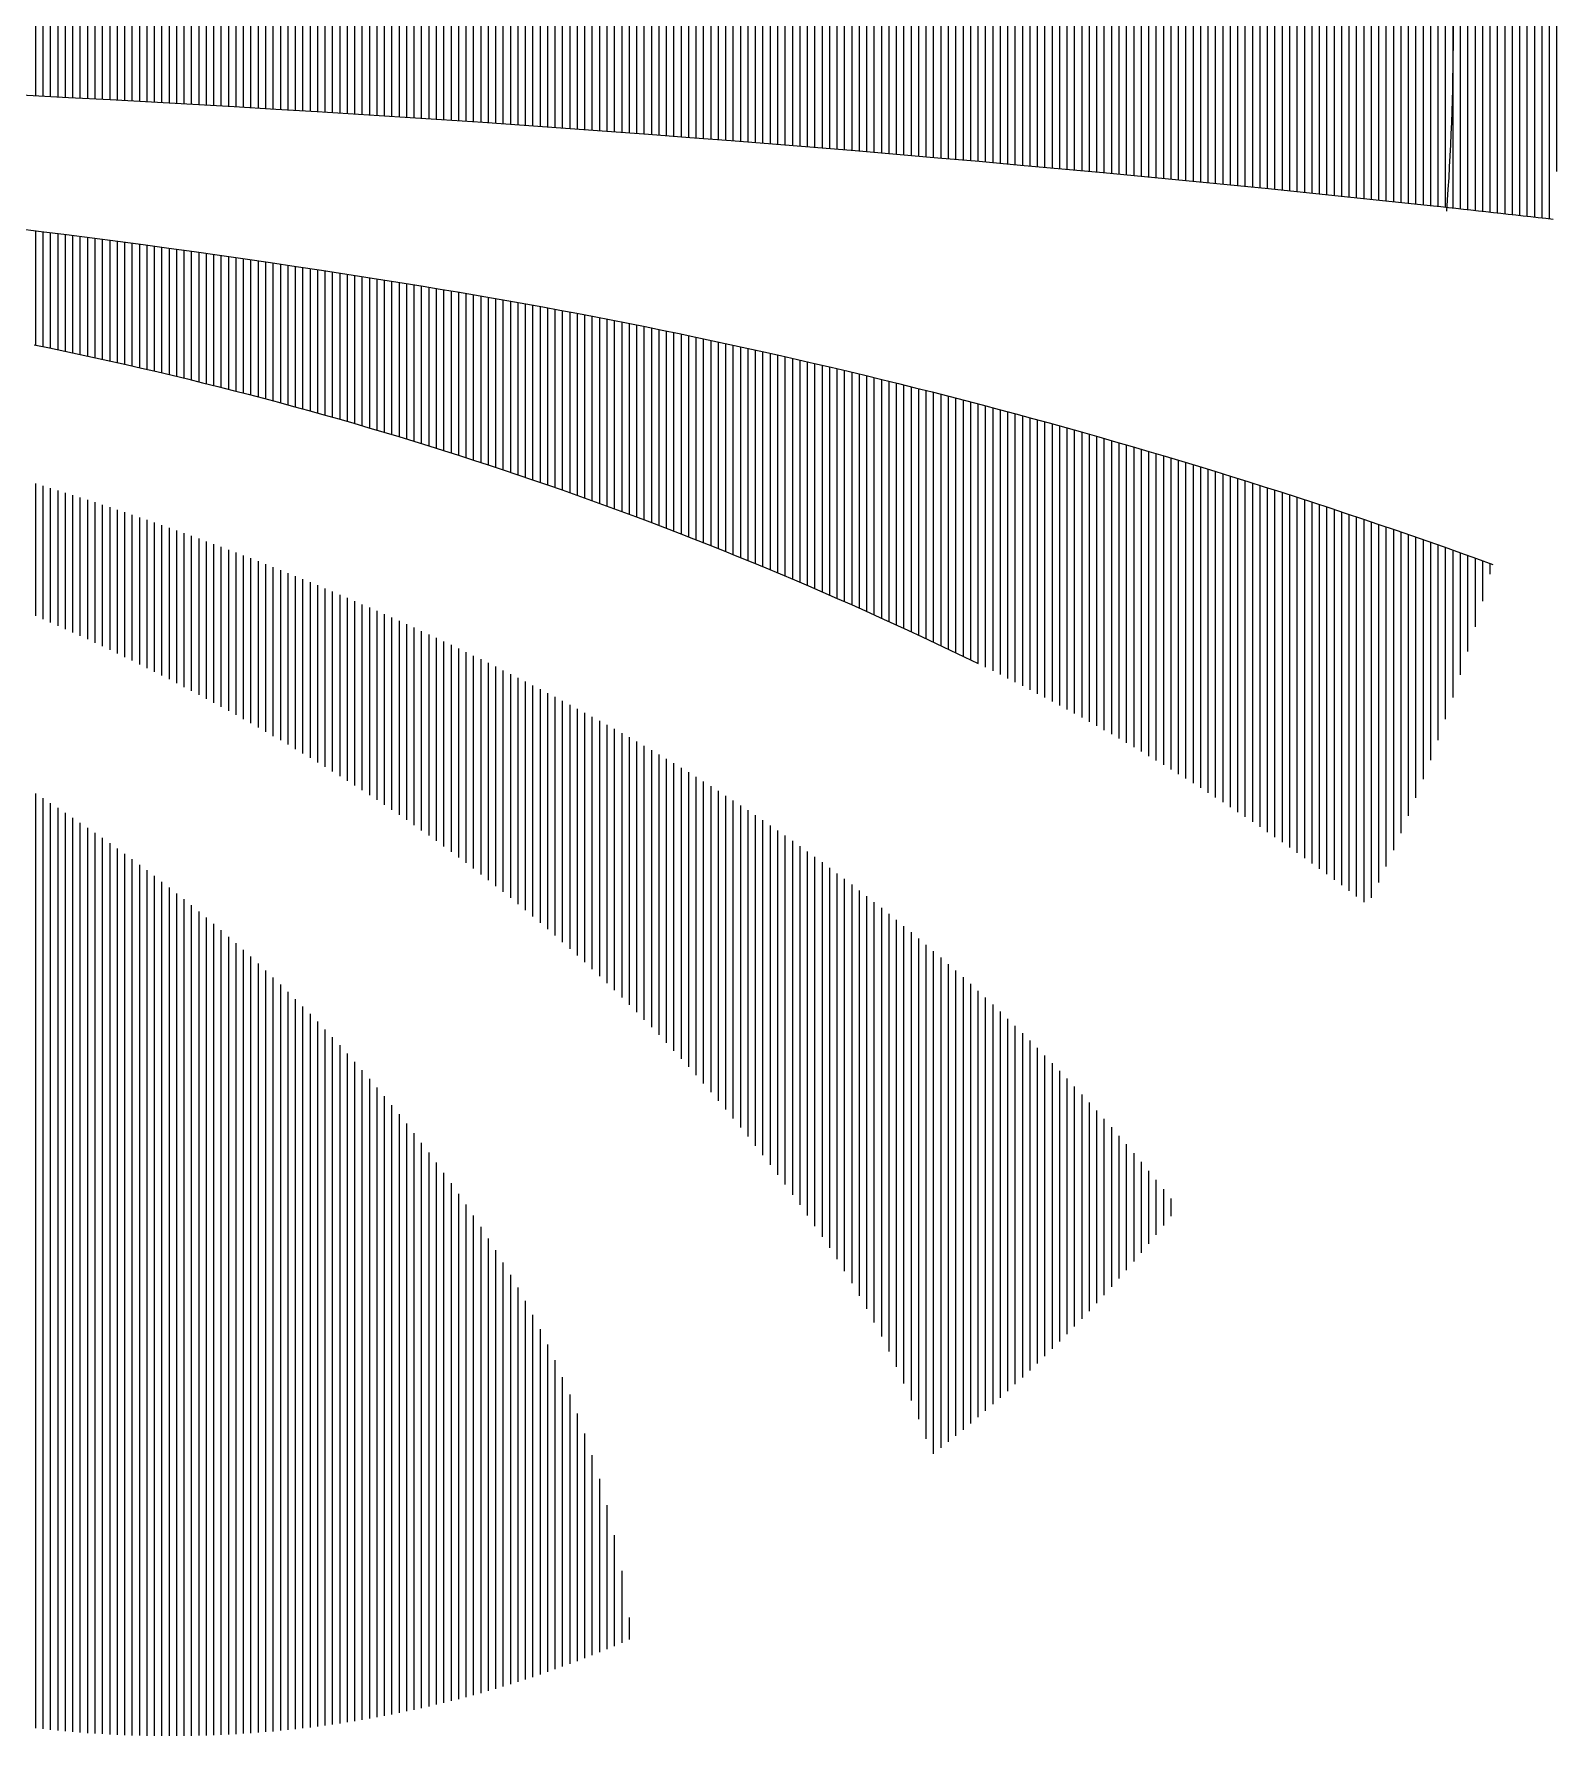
# Model space of a CAD drawing. Header units: millimetres. Extents: x -129 to 3172, y -143 to 919.
# Drawn here: x -51.9342 to -51.92821, y 35.17967 to 35.18636 of the extents above; entities that cross this region are included whole.
import ezdxf

# ---------------------------------------------------------------- set-up
doc = ezdxf.new("R2010")
doc.units = ezdxf.units.MM
doc.header["$LTSCALE"] = 0.1
doc.layers.add('E-GENERAL', color=8, linetype='Continuous')

# ---------------------------------------------------------------- blocks, each defined once
blk = doc.blocks.new('AUDIT_I_120515110311-0')
at = {"color": 0}
blk.add_arc((2.225493855510646, 0.2666626731170254), 0.0497151907382731, 96.66386208309093, 97.2263915034715, dxfattribs=at)
blk = doc.blocks.new('*X75')
at = {"color": 0}
for p, q in [((61.81067612242082, 97.4), (69.89294717258939, 97.4)), ((60.42539099744624, 97.2), (71.54377075902231, 97.2)), ((60.45062686815139, 97), (71.51853488831705, 97)), ((60.47573917191335, 96.8), (71.4934225845551, 96.8)), ((60.50072793703669, 96.6), (71.46843381943165, 96.6)), ((60.52559319167847, 96.4), (71.44356856478987, 96.4)), ((60.55033496384807, 96.2), (71.4188267926204, 96.2)), ((60.57495328140692, 96), (71.39420847506143, 96)), ((60.59944817206986, 95.8), (71.3697135843986, 95.8)), ((60.62381966340375, 95.6), (71.34534209306469, 95.6)), ((60.64806778282912, 95.4), (71.32109397363932, 95.4)), ((60.67219255761916, 95.2), (71.2969691988493, 95.2)), ((60.69619401490046, 95), (71.27296774156785, 95)), ((60.72007218165333, 94.80000000000003), (71.24908957481512, 94.80000000000003)), ((60.74382708471137, 94.6), (71.22533467175708, 94.6)), ((60.76745875076188, 94.4), (71.20170300570645, 94.4)), ((60.79096720634641, 94.2), (71.17819455012193, 94.2)), ((60.8143559499565, 94), (71.15480580651183, 94)), ((60.83766636899373, 93.8), (71.13149538747462, 93.8)), ((60.86091050862797, 93.6), (71.10825124784037, 93.6)), ((60.88408837641418, 93.4), (71.08507338005415, 93.4)), ((60.90719997988526, 93.2), (71.06196177658308, 93.2)), ((60.9302453265509, 93), (71.03891642991744, 93)), ((60.95322442389897, 92.8), (71.01593733256937, 92.8)), ((60.9761372793937, 92.6), (70.99302447707464, 92.6)), ((60.99898390047747, 92.4), (70.97017785599088, 92.4)), ((61.0217642945695, 92.2), (70.94739746189884, 92.2)), ((61.04447846906669, 92), (70.92468328740166, 92)), ((61.06712643134324, 91.8), (70.9020353251251, 91.8)), ((61.08970818875103, 91.6), (70.87945356771729, 91.6)), ((61.11222374861881, 91.4), (70.85693800784951, 91.4)), ((61.13467311825343, 91.2), (70.8344886382149, 91.2)), ((61.15705630493857, 91), (70.81210545152977, 91)), ((61.17937331593566, 90.8), (70.78978844053267, 90.8)), ((61.20162415848381, 90.6), (70.76753759798453, 90.6)), ((61.2238088397994, 90.4), (70.74535291666893, 90.4)), ((61.24592736707609, 90.2), (70.72323438939225, 90.2)), ((61.26797974748547, 90), (70.70118200898288, 90)), ((61.28996598817639, 89.80000000000003), (70.67919576829195, 89.80000000000003)), ((61.31188609627542, 89.59999999999998), (70.65727566019291, 89.59999999999998)), ((61.33374007888619, 89.40000000000003), (70.63542167758237, 89.40000000000003)), ((61.35552794309067, 89.19999999999997), (70.61363381337763, 89.19999999999997)), ((61.37724969594774, 89), (70.59191206052058, 89)), ((61.3989053444941, 88.8), (70.57025641197447, 88.8)), ((61.420494895744, 88.60000000000002), (70.54866686072432, 88.60000000000002)), ((61.44201835668991, 88.40000000000002), (70.52714339977865, 88.40000000000002)), ((61.46347573430057, 88.2), (70.50568602216799, 88.2)), ((61.48486703552316, 88), (70.48429472094517, 88)), ((61.50619226728304, 87.80000000000003), (70.4629694891853, 87.80000000000003)), ((61.52745143648235, 87.60000000000004), (70.44171031998599, 87.60000000000004)), ((61.54864455000097, 87.4), (70.42051720646737, 87.4)), ((61.56977161469693, 87.2), (70.39939014177139, 87.2)), ((61.5908326374056, 87), (70.37832911906298, 87)), ((61.61182762493989, 86.80000000000004), (70.35733413152866, 86.80000000000004)), ((61.63275658409065, 86.60000000000002), (70.33640517237768, 86.60000000000002)), ((61.65361952162675, 86.4), (70.3155422348416, 86.4)), ((61.67441644429437, 86.2), (70.29474531217397, 86.2)), ((61.69514735881739, 86), (70.27401439765094, 86)), ((61.7158122718979, 85.80000000000003), (70.25334948457042, 85.80000000000003)), ((61.73641119021499, 85.6), (70.23275056625357, 85.6)), ((61.75694412042594, 85.4), (70.2122176360424, 85.4)), ((61.7774110691664, 85.20000000000002), (70.1917506873019, 85.20000000000002)), ((61.79781204304891, 85), (70.17134971341943, 85)), ((61.81814704866382, 84.80000000000003), (70.15101470780449, 84.80000000000003)), ((61.83841609258024, 84.59999999999998), (70.13074566388809, 84.59999999999998)), ((61.858619181344, 84.40000000000003), (70.11054257512455, 84.40000000000003)), ((61.8787563214796, 84.19999999999997), (70.09040543498895, 84.19999999999997)), ((61.89882751948879, 84), (70.07033423697976, 84)), ((61.91883278185152, 83.8), (70.05032897461683, 83.8)), ((61.9387721150256, 83.60000000000002), (70.03038964144298, 83.60000000000002)), ((61.95864552544639, 83.40000000000002), (70.01051623102217, 83.40000000000002)), ((61.97845301952771, 83.2), (69.99070873694086, 83.2)), ((61.99819460366074, 83), (69.9709671528076, 83)), ((62.01787028421496, 82.80000000000003), (69.95129147225337, 82.80000000000003)), ((62.03748006753767, 82.60000000000002), (69.93168168893067, 82.60000000000002)), ((62.05702395995354, 82.4), (69.9121377965148, 82.4)), ((62.07650196776603, 82.2), (69.8926597887023, 82.2)), ((62.09591409725635, 82), (69.87324765921198, 82)), ((62.11526035468342, 81.80000000000003), (69.85390140178492, 81.80000000000003)), ((62.13454074628407, 81.60000000000002), (69.83462101018449, 81.60000000000002)), ((62.1537552782729, 81.4), (69.81540647819541, 81.4)), ((62.17290395684383, 81.2), (69.79625779962453, 81.2)), ((62.19198678816701, 81), (69.77717496830132, 81)), ((62.21100377839185, 80.80000000000003), (69.7581579780765, 80.80000000000003)), ((62.22995493364532, 80.6), (69.73920682282301, 80.6)), ((62.24884026003222, 80.4), (69.72032149643609, 80.4)), ((62.26765976363572, 80.20000000000002), (69.70150199283262, 80.20000000000002)), ((62.2864134505171, 80), (69.68274830595124, 80)), ((62.30510132671543, 79.80000000000003), (69.66406042975291, 79.80000000000003)), ((62.32372339824769, 79.59999999999998), (69.64543835822064, 79.59999999999998)), ((62.34227967110975, 79.40000000000002), (69.6268820853586, 79.40000000000002)), ((62.36077015127467, 79.2), (69.60839160519367, 79.2)), ((62.37919484469421, 79), (69.58996691177413, 79)), ((62.39755375729806, 78.80000000000003), (69.57160799917028, 78.80000000000003)), ((62.41584689499359, 78.60000000000002), (69.55331486147475, 78.60000000000002)), ((62.43407426366728, 78.4), (69.53508749280103, 78.4)), ((62.45223586918267, 78.2), (69.51692588728565, 78.2)), ((62.47033171738214, 78), (69.49883003908622, 78)), ((62.48836181408615, 77.80000000000003), (69.48079994238218, 77.80000000000003)), ((62.50632616509301, 77.60000000000002), (69.46283559137532, 77.60000000000002)), ((62.52422477617983, 77.40000000000002), (69.44493698028873, 77.40000000000002)), ((62.54205765310075, 77.2), (69.42710410336758, 77.2)), ((62.55982480158944, 77), (69.40933695487888, 77)), ((62.57752622735711, 76.80000000000003), (69.39163552911123, 76.80000000000003)), ((62.59516193609306, 76.60000000000002), (69.37399982037527, 76.60000000000002)), ((62.61273193346506, 76.4), (69.35642982300328, 76.4)), ((62.63023622511945, 76.2), (69.33892553134889, 76.2)), ((62.64767481668014, 76), (69.3214869397882, 76)), ((62.66504771374911, 75.8), (69.30411404271922, 75.8)), ((62.68235492190797, 75.60000000000002), (69.28680683456035, 75.60000000000002)), ((62.69959644671508, 75.4), (69.26956530975326, 75.4)), ((62.7167722937079, 75.2), (69.25238946276045, 75.2)), ((62.73388246840204, 75), (69.2352792880663, 75)), ((62.75092697629133, 74.8), (69.218234780177, 74.8)), ((62.76790582284774, 74.59999999999998), (69.20125593362057, 74.59999999999998)), ((62.78481901352211, 74.40000000000002), (69.18434274294621, 74.40000000000002)), ((62.80166655374296, 74.2), (69.16749520272538, 74.2)), ((62.81844844891747, 74), (69.15071330755086, 74)), ((62.83516470443101, 73.79999999999998), (69.13399705203733, 73.79999999999998)), ((62.85181532564776, 73.60000000000002), (69.11734643082059, 73.60000000000002)), ((62.86840031790916, 73.4), (69.10076143855918, 73.4)), ((62.8849196865367, 73.2), (69.08424206993163, 73.2)), ((62.90137343682864, 73), (69.0677883196397, 73)), ((62.91776157406228, 72.8), (69.05140018240604, 72.8)), ((62.93408410349389, 72.60000000000002), (69.03507765297445, 72.60000000000002)), ((62.95034103035709, 72.40000000000002), (69.01882072611124, 72.40000000000002)), ((62.96653235986422, 72.2), (69.0026293966041, 72.2)), ((62.98265809720693, 72), (68.9865036592614, 72)), ((62.99871824755382, 71.79999999999998), (68.97044350891453, 71.79999999999998)), ((63.01471281605313, 71.60000000000002), (68.9544489404152, 71.60000000000002)), ((63.03064180783075, 71.4), (68.93851994863758, 71.4)), ((63.04650522799192, 71.2), (68.9226565284764, 71.2)), ((63.06230308161912, 71), (68.90685867484922, 71)), ((63.07803537377457, 70.8), (68.89112638269374, 70.8)), ((63.09370210949783, 70.60000000000002), (68.87545964697051, 70.60000000000002)), ((63.1093032938079, 70.4), (68.85985846266044, 70.4)), ((63.12483893170157, 70.2), (68.84432282476676, 70.2)), ((63.14030902815443, 70), (68.8288527283139, 70)), ((63.15571358812075, 69.8), (68.81344816834758, 69.8)), ((63.17105261653297, 69.6), (68.79810913993536, 69.6)), ((63.18632611830206, 69.4), (68.78283563816626, 69.4)), ((63.20153409831801, 69.2), (68.76762765815033, 69.2)), ((63.21667656144882, 69), (68.75248519501952, 69)), ((63.23175351254143, 68.8), (68.7374082439269, 68.8)), ((63.24676495642098, 68.60000000000001), (68.72239680004736, 68.60000000000001)), ((63.26171089789113, 68.4), (68.7074508585772, 68.4)), ((63.2765913417345, 68.2), (68.69257041473384, 68.2)), ((63.29140629271204, 68), (68.67775546375628, 68)), ((63.30615575556362, 67.8), (68.66300600090472, 67.8)), ((63.32083973500721, 67.60000000000001), (68.64832202146114, 67.60000000000001)), ((63.33545823573968, 67.4), (68.63370352072866, 67.4)), ((63.35001126243605, 67.2), (68.61915049403228, 67.2)), ((63.36449881975113, 67), (68.6046629367172, 67)), ((63.37892091231674, 66.8), (68.5902408441516, 66.8)), ((63.39327754474471, 66.60000000000001), (68.57588421172363, 66.60000000000001)), ((63.40756872162454, 66.4), (68.56159303484378, 66.4)), ((63.42179444752535, 66.2), (68.54736730894297, 66.2)), ((63.43595472699394, 66), (68.5332070294744, 66)), ((63.45004956455614, 65.8), (68.5191121919122, 65.8)), ((63.46407896471692, 65.60000000000001), (68.50508279175142, 65.60000000000001)), ((63.47804293195941, 65.4), (68.49111882450893, 65.4)), ((63.49194147074491, 65.2), (68.47722028572343, 65.2)), ((63.50577458551471, 65), (68.46338717095364, 65)), ((63.5195422806878, 64.8), (68.44961947578054, 64.8)), ((63.53324456066252, 64.6), (68.43591719580581, 64.6)), ((63.54688142981513, 64.4), (68.42228032665321, 64.4)), ((63.56045289250142, 64.2), (68.40870886396692, 64.2)), ((63.57395895305535, 64), (68.39520280341299, 64)), ((63.58739961578976, 63.79999999999999), (68.38176214067857, 63.79999999999999)), ((63.60077488499655, 63.6), (68.36838687147177, 63.6)), ((63.61408476494579, 63.39999999999999), (68.35507699152254, 63.39999999999999)), ((63.62732925988711, 63.2), (68.34183249658122, 63.2)), ((63.64050837404784, 63), (68.3286533824205, 63)), ((63.65362211163482, 62.80000000000001), (68.3155396448335, 62.80000000000001)), ((63.66667047683382, 62.6), (68.30249127963452, 62.6)), ((63.67965347380867, 62.40000000000001), (68.28950828265964, 62.40000000000001)), ((63.69257110670242, 62.2), (68.27659064976592, 62.2)), ((63.70542337963707, 62), (68.26373837683127, 62)), ((63.7182102967131, 61.79999999999999), (68.25095145975502, 61.79999999999999)), ((63.73093186201003, 61.6), (68.23822989445829, 61.6)), ((63.74358807958607, 61.4), (68.22557367688228, 61.4)), ((63.75617895347796, 61.2), (68.21298280299015, 61.2)), ((63.76870448770205, 61), (68.20045726876629, 61)), ((63.78116468625285, 60.8), (68.18799707021549, 60.8)), ((63.79355955310348, 60.6), (68.17560220336486, 60.6)), ((63.80588909220705, 60.4), (68.16327266426129, 60.4)), ((63.81815330749439, 60.2), (68.15100844897393, 60.2)), ((63.83035220287547, 60), (68.13880955359286, 60)), ((63.84248578223968, 59.8), (68.12667597422865, 59.8)), ((63.85455404945469, 59.6), (68.11460770701365, 59.6)), ((63.86655700836695, 59.40000000000001), (68.10260474810116, 59.40000000000001)), ((63.8784946628025, 59.2), (68.09066709366584, 59.2)), ((63.89036701656551, 59), (68.07879473990283, 59)), ((63.90217407343926, 58.79999999999999), (68.06698768302908, 58.79999999999999)), ((63.91391583718654, 58.6), (68.05524591928179, 58.6)), ((63.92559231154812, 58.39999999999999), (68.04356944492018, 58.39999999999999)), ((63.93720350024432, 58.2), (68.03195825622402, 58.2)), ((63.948749406974, 58), (68.02041234949434, 58)), ((63.96023003541518, 57.80000000000001), (68.00893172105316, 57.80000000000001)), ((63.97164538922471, 57.6), (67.99751636724363, 57.6)), ((63.98299547203851, 57.40000000000001), (67.98616628442981, 57.40000000000001)), ((63.99428028747161, 57.2), (67.97488146899673, 57.2)), ((64.00549983911696, 57), (67.96366191735137, 57)), ((64.01665413054798, 56.79999999999999), (67.95250762592036, 56.79999999999999)), ((64.02774316531575, 56.6), (67.94141859115257, 56.6)), ((64.03876694695147, 56.4), (67.93039480951688, 56.4))]:
    blk.add_line(p, q, dxfattribs=at)
blk = doc.blocks.new('*X74')
at = {"color": 0}
for p, q in [((49.98165179393874, 95.6), (50.29989149920945, 95.6)), ((47.71531879672797, 95), (50.5354751216323, 95)), ((48.43566282301536, 95.2), (50.45727971782539, 95.2)), ((49.18951568244485, 95.4), (50.37875203180951, 95.4)), ((46.36046384840933, 94.6), (50.69087132186728, 94.6)), ((47.02463697960015, 94.80000000000003), (50.61333880395014, 94.80000000000003)), ((45.10968350964046, 94.2), (50.84494507483522, 94.2)), ((45.72154431533122, 94.4), (50.76807322886393, 94.4)), ((43.41150550343579, 93.6), (51.07358569225593, 93.6)), ((43.95693373431142, 93.8), (50.99770076549558, 93.8)), ((44.52230263051946, 94), (50.92148740611444, 94)), ((42.37368608989998, 93.2), (51.22437238757323, 93.2)), ((42.8842591733195, 93.4), (51.14914272217828, 93.4)), ((41.39750299880858, 92.8), (51.37385173679223, 92.8)), ((41.87848045900786, 93), (51.29927521730076, 93)), ((40.3503094437045, 92.2), (51.59562863718018, 92.2)), ((40.47434373018272, 92.4), (51.52202792977664, 92.4)), ((40.92975256822682, 92.6), (51.44810246807161, 92.6)), ((40.51694354198373, 92), (51.66890510221083, 92)), ((40.68212384054532, 91.8), (51.74185783347351, 91.8)), ((40.84586574059868, 91.6), (51.81448733627013, 91.6)), ((41.00818429526714, 91.4), (51.88679411261958, 91.4)), ((41.16909422021215, 91.2), (51.95877866127796, 91.2)), ((41.32860990383834, 91), (52.03044147775829, 91)), ((41.486745417099, 90.8), (52.10178305435032, 90.8)), ((41.64351452292171, 90.6), (52.1728038801399, 90.6)), ((41.79893068527118, 90.4), (52.24350444102825, 90.4)), ((41.95300707786687, 90.2), (52.31388521975116, 90.2)), ((42.10575659257083, 90), (52.3839466958979, 90)), ((42.25719184746129, 89.80000000000003), (52.45368934592978, 89.80000000000003)), ((42.40732519460602, 89.59999999999998), (52.52311364319897, 89.59999999999998)), ((42.55616872754905, 89.40000000000003), (52.59222005796678, 89.40000000000003)), ((42.70373428852344, 89.19999999999997), (52.66100905742186, 89.19999999999997)), ((42.8500334754027, 89), (52.72948110569807, 89)), ((42.9950776484017, 88.8), (52.79763666389277, 88.8)), ((43.13887793653859, 88.60000000000002), (52.86547619008412, 88.60000000000002)), ((43.28144524386747, 88.40000000000002), (52.93300013934874, 88.40000000000002)), ((43.42279025549226, 88.2), (53.00020896377919, 88.2)), ((43.56292344337075, 88), (53.06710311250092, 88)), ((43.70185507191759, 87.80000000000003), (53.13368303168961, 87.80000000000003)), ((43.83959520341503, 87.60000000000004), (53.19994916458774, 87.60000000000004)), ((43.97615370323896, 87.4), (53.26590195152157, 87.4)), ((44.11154024490826, 87.2), (53.33154182991758, 87.2)), ((44.2457643149645, 87), (53.39686923431877, 87)), ((44.37883521768877, 86.80000000000004), (53.46188459640107, 86.80000000000004)), ((44.51076207966265, 86.60000000000002), (53.52658834498948, 86.60000000000002)), ((44.64155385417901, 86.4), (53.59098090607381, 86.4)), ((44.77121932550896, 86.2), (53.65506270282457, 86.2)), ((44.89976711303055, 86), (53.7188341556087, 86)), ((45.02720567522468, 85.80000000000003), (53.78229568200499, 85.80000000000003)), ((45.15354331354325, 85.6), (53.84544769681936, 85.6)), ((45.27878817615451, 85.4), (53.90829061210022, 85.4)), ((45.40294826157055, 85.20000000000002), (53.97082483715347, 85.20000000000002)), ((45.52603142216098, 85), (54.03305077855745, 85)), ((45.64804536755771, 84.80000000000003), (54.09496884017759, 84.80000000000003)), ((45.76899766795412, 84.59999999999998), (54.15657942318128, 84.59999999999998)), ((45.88889575730332, 84.40000000000003), (54.21788292605225, 84.40000000000003)), ((46.00774693641881, 84.19999999999997), (54.27887974460492, 84.19999999999997)), ((46.12555837598126, 84), (54.33957027199877, 84)), ((46.24233711945466, 83.8), (54.39995489875233, 83.8)), ((46.35809008591553, 83.60000000000002), (54.46003401275712, 83.60000000000002)), ((46.47282407279778, 83.40000000000002), (54.51980799929174, 83.40000000000002)), ((46.58654575855661, 83.2), (54.57927724103524, 83.2)), ((46.69926170525439, 83), (54.63844211808098, 83)), ((46.81097836107079, 82.80000000000003), (54.69730300795005, 82.80000000000003)), ((46.92170206274053, 82.60000000000002), (54.75586028560448, 82.60000000000002)), ((47.03143903792038, 82.4), (54.8141143234605, 82.4)), ((47.14019540748894, 82.2), (54.87206549140174, 82.2)), ((47.24797718778029, 82), (54.92971415679207, 82)), ((47.35479029275501, 81.80000000000003), (54.9870606844885, 81.80000000000003)), ((47.46082383717268, 81.60000000000002), (55.04410543685398, 81.60000000000002)), ((47.56627858484995, 81.4), (55.10084877376977, 81.4)), ((47.67115666855872, 81.2), (55.15729105264819, 81.2)), ((47.77546013260329, 81), (55.21343262844492, 81)), ((47.87919100051482, 80.80000000000003), (55.26927385367116, 80.80000000000003)), ((47.98235127530371, 80.6), (55.32481507840593, 80.6)), ((48.0849429397076, 80.4), (55.38005665030789, 80.4)), ((48.18696795643521, 80.20000000000002), (55.43499891462754, 80.20000000000002)), ((48.28842826840642, 80), (55.48964221421877, 80)), ((48.38932579898815, 79.80000000000003), (55.54398688955072, 79.80000000000003)), ((48.4896624522263, 79.59999999999998), (55.5980332787193, 79.59999999999998)), ((48.5894401130742, 79.40000000000002), (55.6517817174587, 79.40000000000002)), ((48.68866064761713, 79.2), (55.70523253915275, 79.2)), ((48.78732590329292, 79), (55.75838607484614, 79)), ((48.88543770910965, 78.80000000000003), (55.8112426532557, 78.80000000000003)), ((48.98299787585912, 78.60000000000002), (55.86380260078138, 78.60000000000002)), ((49.08000819632741, 78.4), (55.91606624151717, 78.4)), ((49.17647044550154, 78.2), (55.96803389726201, 78.2)), ((49.27238638077338, 78), (56.01970588753061, 78)), ((49.3677577421399, 77.80000000000003), (56.07108252956393, 77.80000000000003)), ((49.46258625240034, 77.60000000000002), (56.12216413833988, 77.60000000000002)), ((49.55687361735029, 77.40000000000002), (56.17295102658363, 77.40000000000002)), ((49.6506215259726, 77.2), (56.22344350477814, 77.2)), ((49.74383165062547, 77), (56.27364188117431, 77)), ((49.83650564722736, 76.80000000000003), (56.3235464618011, 76.80000000000003)), ((49.92864515543907, 76.60000000000002), (56.37315755047572, 76.60000000000002)), ((50.02025179884291, 76.4), (56.42247544881354, 76.4)), ((50.11132718511944, 76.2), (56.47150045623789, 76.2)), ((50.20187290622086, 76), (56.52023286998994, 76)), ((50.2918905385421, 75.8), (56.56867298513843, 75.8)), ((50.38138164308914, 75.60000000000002), (56.61682109458908, 75.60000000000002)), ((50.47034776564501, 75.4), (56.66467748909443, 75.4)), ((50.55879043693261, 75.2), (56.71224245726282, 75.2)), ((50.64671117277564, 75), (56.75951628556814, 75)), ((50.73411147425679, 74.8), (56.80649925835879, 74.8)), ((50.82099282787353, 74.59999999999998), (56.85319165786703, 74.59999999999998)), ((50.90735670569165, 74.40000000000002), (56.89959376421783, 74.40000000000002)), ((50.99320456549619, 74.2), (56.94570585543806, 74.2)), ((51.07853785094042, 74), (56.99152820746532, 74)), ((51.16335799169232, 73.79999999999998), (57.03706109415671, 73.79999999999998)), ((51.247666403579, 73.60000000000002), (57.08230478729757, 73.60000000000002)), ((51.33146448872887, 73.4), (57.1272595566101, 73.4)), ((51.41475363571164, 73.2), (57.17192566976206, 73.2)), ((51.49753521967634, 73), (57.2163033923751, 73)), ((51.57981060248724, 72.8), (57.26039298803314, 72.8)), ((51.66158113285763, 72.60000000000002), (57.30419471829089, 72.60000000000002)), ((51.74284814648181, 72.40000000000002), (57.34770884268185, 72.40000000000002)), ((51.82361296616486, 72.2), (57.39093561872659, 72.2)), ((51.90387690195087, 72), (57.43387530194087, 72)), ((51.98364125124886, 71.79999999999998), (57.4765281458435, 71.79999999999998)), ((52.0629072989571, 71.60000000000002), (57.51889440196435, 71.60000000000002)), ((52.14167631758556, 71.4), (57.56097431985232, 71.4)), ((52.21994956737653, 71.2), (57.6027681470828, 71.2)), ((52.29772829642351, 71), (57.64427612926565, 71)), ((52.37501374078823, 70.8), (57.68549851005271, 70.8)), ((52.45180712461628, 70.60000000000002), (57.72643553114536, 70.60000000000002)), ((52.52810966025068, 70.4), (57.76708743230199, 70.4)), ((52.60392254834406, 70.2), (57.80745445134531, 70.2)), ((52.67924697796903, 70), (57.84753682416986, 70)), ((52.75408412672717, 69.8), (57.88733478474904, 69.8)), ((52.82843516085634, 69.6), (57.92684856514256, 69.6)), ((52.90230123533635, 69.4), (57.9660783955033, 69.4)), ((52.97568349399316, 69.2), (58.00502450408442, 69.2)), ((53.04858306960179, 69), (58.04368711724646, 69)), ((53.12100108398741, 68.8), (58.08206645946402, 68.8)), ((53.19293864812519, 68.60000000000001), (58.12016275333278, 68.60000000000001)), ((53.2643968622389, 68.4), (58.15797621957611, 68.4)), ((53.33537681589752, 68.2), (58.19550707705197, 68.2)), ((53.40587958811115, 68), (58.23275554275923, 68)), ((53.47590624742522, 67.8), (58.26972183184455, 67.8)), ((53.54545785201321, 67.60000000000001), (58.30640615760859, 67.60000000000001)), ((53.61453544976846, 67.4), (58.34280873151269, 67.4)), ((53.68314007839439, 67.2), (58.37892976318503, 67.2)), ((53.75127276549349, 67), (58.41476946042695, 67)), ((53.81893452865515, 66.8), (58.45033016444243, 66.8)), ((53.88612637554203, 66.60000000000001), (58.48568780616507, 66.60000000000001)), ((53.95284930397568, 66.4), (58.52088019386267, 66.4)), ((54.01910430202028, 66.2), (58.55590739742087, 66.2)), ((54.08489234806586, 66), (58.59076948635801, 66)), ((54.15021441090996, 65.8), (58.62546652982621, 65.8)), ((54.21507144983817, 65.60000000000001), (58.65999859661162, 65.60000000000001)), ((54.27946441470382, 65.4), (58.69436575513566, 65.4)), ((54.34339424600612, 65.2), (58.72856807345522, 65.2)), ((54.40686187496763, 65), (58.76260561926364, 65)), ((54.46986822361046, 64.8), (58.79647845989143, 64.8)), ((54.53241420483121, 64.6), (58.83018666230686, 64.6)), ((54.59450072247539, 64.4), (58.86373029311653, 64.4)), ((54.65612867141018, 64.2), (58.8971094185664, 64.2)), ((54.71729893759672, 64), (58.93032410454202, 64)), ((54.77801239816097, 63.79999999999999), (58.96337441656965, 63.79999999999999)), ((54.83826992146386, 63.6), (58.99626041981661, 63.6)), ((54.8980723671705, 63.39999999999999), (59.02898217909203, 63.39999999999999)), ((54.95742058631797, 63.2), (59.06153975884774, 63.2)), ((55.0163154213828, 63), (59.09393322317839, 63)), ((55.07475770634719, 62.80000000000001), (59.12616263582275, 62.80000000000001)), ((55.13274826676425, 62.6), (59.15822806016382, 62.6)), ((55.1902879198224, 62.40000000000001), (59.19012955922983, 62.40000000000001)), ((55.24737747440898, 62.2), (59.22186719569471, 62.2)), ((55.30401773117293, 62), (59.25344103187865, 62)), ((55.36020948258656, 61.79999999999999), (59.28485112974907, 61.79999999999999)), ((55.41595351300632, 61.6), (59.31609755092097, 61.6)), ((55.47125059873306, 61.4), (59.34718035665742, 61.4)), ((55.52610150807136, 61.2), (59.37809960787047, 61.2)), ((55.58050700138761, 61), (59.40885536512178, 61)), ((55.63446783116805, 60.8), (59.43944768862303, 60.8)), ((55.68798474207525, 60.6), (59.46987663823654, 60.6)), ((55.74105847100444, 60.4), (59.50014227347605, 60.4)), ((55.79368974713839, 60.2), (59.53024465350718, 60.2)), ((55.84587929200232, 60), (59.56018383714797, 60)), ((55.89762781951725, 59.8), (59.58995988286981, 59.8)), ((55.94893603605331, 59.6), (59.61957284879747, 59.6)), ((55.99980464048176, 59.40000000000001), (59.64902279271019, 59.40000000000001)), ((56.05023432422658, 59.2), (59.67830977204203, 59.2)), ((56.10022577131522, 59), (59.70743384388248, 59)), ((56.14977965842879, 58.79999999999999), (59.73639506497693, 58.79999999999999)), ((56.19889665495136, 58.6), (59.76519349172757, 58.6)), ((56.24757742301878, 58.39999999999999), (59.79382918019346, 58.39999999999999)), ((56.29582261756644, 58.2), (59.82230218609157, 58.2)), ((56.34363288637692, 58), (59.85061256479696, 58)), ((56.3910088701265, 57.80000000000001), (59.87876037134357, 57.80000000000001)), ((56.43795120243112, 57.6), (59.90674566042463, 57.6)), ((56.484460509892, 57.40000000000001), (59.93456848639346, 57.40000000000001)), ((56.53053741214009, 57.2), (59.9622289032635, 57.2)), ((56.57618252188033, 57), (59.98972696470946, 57)), ((56.6213964449351, 56.79999999999999), (60.01706272406744, 56.79999999999999)), ((56.66617978028707, 56.6), (60.04423623433559, 56.6)), ((56.71053312012148, 56.4), (60.07124754817461, 56.4))]:
    blk.add_line(p, q, dxfattribs=at)
blk = doc.blocks.new('*X73')
at = {"color": 0}
for p, q in [((30.84688492868755, 86.80000000000004), (31.91944560199077, 86.80000000000004)), ((31.12018407384653, 87), (31.64586328174714, 87)), ((30.3115800113411, 86.4), (32.45550503872666, 86.4)), ((30.577302119053, 86.60000000000002), (32.1892937027033, 86.60000000000002)), ((29.54066921149477, 85.80000000000003), (33.23322565336497, 85.80000000000003)), ((29.79337790499304, 86), (32.97738449285513, 86)), ((30.05030370341951, 86.2), (32.71817245621098, 86.2)), ((29.04740624386572, 85.4), (33.73511469849968, 85.4)), ((29.29205167733831, 85.6), (33.48577666258805, 85.6)), ((28.56958682823854, 85), (34.22444410002285, 85)), ((28.8066202227245, 85.20000000000002), (33.98131360696954, 85.20000000000002)), ((27.88001444569106, 84.40000000000003), (34.93608895410204, 84.40000000000003)), ((28.10637778326673, 84.59999999999998), (34.70176810483629, 84.59999999999998)), ((28.33620475320301, 84.80000000000003), (34.46457393912274, 84.80000000000003)), ((27.43733458894313, 84), (35.39634787833934, 84)), ((27.65702768880607, 84.19999999999997), (35.1675963661909, 84.19999999999997)), ((27.00751671724598, 83.60000000000002), (35.84580239005399, 83.60000000000002)), ((27.22085608201395, 83.8), (35.62239881193588, 83.8)), ((26.58997033785086, 83.2), (36.28487053085024, 83.2)), ((26.79724443087508, 83.40000000000002), (36.06660984704675, 83.40000000000002)), ((25.98549211884549, 82.60000000000002), (36.92483909102061, 82.60000000000002)), ((26.18415594792558, 82.80000000000003), (36.71394010595544, 82.80000000000003)), ((26.3856285398301, 83), (36.50063199858062, 83)), ((25.59636130492526, 82.2), (37.33957902401189, 82.2)), ((25.78957910320563, 82.4), (37.13337165262082, 82.4)), ((25.21779996889421, 81.80000000000003), (37.74517621178586, 81.80000000000003)), ((25.40578535073116, 82), (37.543501041978, 82)), ((24.66890374773548, 81.2), (38.33708697029765, 81.2)), ((24.84940567392469, 81.4), (38.14193373338336, 81.4)), ((25.03235587641146, 81.60000000000002), (37.94464176827807, 81.60000000000002)), ((24.31507065495672, 80.80000000000003), (38.72111122229844, 80.80000000000003)), ((24.4908061783396, 81), (38.53013523456876, 81)), ((24.14165639558214, 80.6), (38.91004661565899, 80.6)), ((24.58500173109539, 80.4), (39.09697212590464, 80.4)), ((25.16308536907401, 80.20000000000002), (39.28191753404494, 80.20000000000002)), ((25.70316944164987, 80), (39.46491172933377, 80)), ((26.21121239847694, 79.80000000000003), (39.64598274571562, 79.80000000000003)), ((26.69173001021308, 79.59999999999998), (39.82515779636064, 79.59999999999998)), ((27.14824265941143, 79.40000000000002), (40.00246330640943, 79.40000000000002)), ((27.58355856547677, 79.2), (40.17792494403999, 79.2)), ((27.99996102591027, 79), (40.35156764996091, 79)), ((28.39933668481157, 78.80000000000003), (40.52341566542714, 78.80000000000003)), ((28.78326606658177, 78.60000000000002), (40.69349255886793, 78.60000000000002)), ((29.15308912303635, 78.4), (40.86182125121026, 78.4)), ((29.50995374344986, 78.2), (41.02842403997505, 78.2)), ((29.85485234955687, 78), (41.19332262221803, 78)), ((30.18864997081625, 77.80000000000003), (41.35653811638253, 77.80000000000003)), ((30.5131768662066, 77.60000000000002), (41.51809108312646, 77.60000000000002)), ((30.83159006478356, 77.40000000000002), (41.67800154518192, 77.40000000000002)), ((31.1442556488047, 77.2), (41.83628900630183, 77.2)), ((31.45139010456745, 77), (41.99297246934404, 77)), ((31.75319562839016, 76.80000000000003), (42.14807045354125, 76.80000000000003)), ((32.04986141821777, 76.60000000000002), (42.30160101100014, 76.60000000000002)), ((32.34156481849338, 76.4), (42.45358174247207, 76.4)), ((32.62847233819271, 76.2), (42.60402981243396, 76.2)), ((32.9107405588036, 76), (42.75296196351599, 76)), ((33.18851694646892, 75.8), (42.90039453031027, 75.8)), ((33.46194058038849, 75.60000000000002), (43.04634345259271, 75.60000000000002)), ((33.73114280781036, 75.4), (43.1908242879881, 75.4)), ((33.99624783446789, 75.2), (43.33385222410714, 75.2)), ((34.25737325808255, 75), (43.47544209018167, 75)), ((34.51463055151062, 74.8), (43.61560836822325, 74.8)), ((34.76812550123166, 74.59999999999998), (43.75436520372911, 74.59999999999998)), ((35.01795860612951, 74.40000000000002), (43.89172641595695, 74.40000000000002)), ((35.26422544087993, 74.2), (44.02770550779048, 74.2)), ((35.50701698771572, 74), (44.16231567521461, 74)), ((35.74641993987357, 73.79999999999998), (44.29556981641937, 73.79999999999998)), ((35.9825169796265, 73.60000000000002), (44.42748054055014, 73.60000000000002)), ((36.21538703345957, 73.4), (44.55806017612068, 73.4)), ((36.44510550664782, 73.2), (44.68732077910465, 73.2)), ((36.67174449923582, 73), (44.81527414072053, 73)), ((36.8953730051926, 72.8), (44.94193179492409, 72.8)), ((37.11605709631922, 72.60000000000002), (45.06730502562116, 72.60000000000002)), ((37.33386009231394, 72.40000000000002), (45.1914048736141, 72.40000000000002)), ((37.54884271824936, 72.2), (45.31424214329311, 72.2)), ((37.76106325058402, 72), (45.43582740908401, 72)), ((37.9705776527139, 71.79999999999998), (45.55625085247529, 71.79999999999998)), ((38.1774397009667, 71.60000000000002), (45.67583075385184, 71.60000000000002)), ((38.38170110185144, 71.4), (45.79460277896674, 71.4)), ((38.58341160129459, 71.2), (45.9125712031682, 71.2)), ((38.78261908652368, 71), (46.02974024306749, 71)), ((38.9793696811949, 70.8), (46.14611405755211, 70.8)), ((39.17370783430529, 70.60000000000002), (46.26169674877525, 70.60000000000002)), ((39.36567640337969, 70.4), (46.37649236312284, 70.4)), ((39.55531673237697, 70.2), (46.49050489215821, 70.2)), ((39.74266872472057, 70), (46.60373827354558, 70)), ((39.92777091182155, 69.8), (46.71619639195235, 69.8)), ((40.11066051743018, 69.6), (46.82788307993115, 69.6)), ((40.29137351812257, 69.4), (46.93880211878226, 69.4)), ((40.46994470020286, 69.2), (47.04895723939659, 69.2)), ((40.64640771327754, 69), (47.15835212308004, 69)), ((40.82079512073703, 68.8), (47.26699040235947, 68.8)), ((40.99313844736028, 68.60000000000001), (47.37487566177118, 68.60000000000001)), ((41.16346822424044, 68.4), (47.48201143863193, 68.4)), ((41.33181403121382, 68.2), (47.58840122379311, 68.2)), ((41.4982045369599, 68), (47.69404846237865, 68)), ((41.66266753692679, 67.8), (47.79895655450682, 67.8)), ((41.82522998922491, 67.60000000000001), (47.90312885599674, 67.60000000000001)), ((41.98591804862021, 67.4), (48.00656867905942, 67.4)), ((42.14475709874861, 67.2), (48.10927929297427, 67.2)), ((42.30177178266446, 67), (48.21126392475112, 67)), ((42.45698603182689, 66.8), (48.31252575977827, 66.8)), ((42.61042309362063, 66.60000000000001), (48.41306794245689, 66.60000000000001)), ((42.7621055575011, 66.4), (48.51289357682214, 66.4)), ((42.91205537984668, 66.2), (48.61200572715107, 66.2)), ((43.06029390759564, 66), (48.71040741855819, 66)), ((43.20684190073928, 65.8), (48.8081016375785, 65.8)), ((43.3517195537386, 65.60000000000001), (48.90509133273841, 65.60000000000001)), ((43.49494651592646, 65.4), (49.00137941511522, 65.4)), ((43.63654191095328, 65.2), (49.09696875888474, 65.2)), ((43.77652435533064, 65), (49.19186220185792, 65)), ((43.9149119761234, 64.8), (49.28606254600672, 64.8)), ((44.05172242783728, 64.6), (49.37957255797892, 64.6)), ((44.18699598404169, 64.4), (49.47239496960314, 64.4)), ((44.32106089882253, 64.2), (49.56453247838294, 64.2)), ((44.45402554178158, 64), (49.65598774798173, 64)), ((44.58589822189646, 63.79999999999999), (49.74676340869757, 63.79999999999999)), ((44.71668709747546, 63.6), (49.83686205792871, 63.6)), ((44.84640017970109, 63.39999999999999), (49.92628626062979, 63.39999999999999)), ((44.97504533606418, 63.2), (50.01503854975925, 63.2)), ((45.1026302936921, 63), (50.1031214267175, 63)), ((45.22916264257552, 62.80000000000001), (50.19053736177703, 62.80000000000001)), ((45.35464983869707, 62.6), (50.27728879450369, 62.6)), ((45.47909920706577, 62.40000000000001), (50.36337813417003, 62.40000000000001)), ((45.6025179446605, 62.2), (50.44880776016043, 62.2)), ((45.72491312328589, 62), (50.53358002236858, 62)), ((45.84629169234371, 61.79999999999999), (50.61769724158697, 61.79999999999999)), ((45.96666048152286, 61.6), (50.70116170988936, 61.6)), ((46.08602620341069, 61.4), (50.78397569100546, 61.4)), ((46.20439545602875, 61.2), (50.86614142068878, 61.2)), ((46.32177472529511, 61), (50.94766110707721, 61)), ((46.43817038741622, 60.8), (51.02853693104697, 60.8)), ((46.5535887112107, 60.6), (51.1087710465598, 60.6)), ((46.66803586036713, 60.4), (51.18836558100335, 60.4)), ((46.78151789563834, 60.2), (51.26732263552566, 60.2)), ((46.89404077697428, 60), (51.34564428536282, 60)), ((47.00561036559554, 59.8), (51.42333258016082, 59.8)), ((47.11623242600945, 59.6), (51.50038954429142, 59.6)), ((47.22591262797068, 59.40000000000001), (51.57681717716179, 59.40000000000001)), ((47.33465654838839, 59.2), (51.65261745351878, 59.2)), ((47.44246967318119, 59), (51.72779232374741, 59)), ((47.54935739908228, 58.79999999999999), (51.80234371416371, 58.79999999999999)), ((47.6553250353957, 58.6), (51.87627352730238, 58.6)), ((47.76037780570579, 58.39999999999999), (51.94958364219901, 58.39999999999999)), ((47.86452084954104, 58.2), (52.02227591466717, 58.2)), ((47.96775922399404, 58), (52.09435217757039, 58)), ((48.07009790529857, 57.80000000000001), (52.16581424108923, 57.80000000000001)), ((48.17154179036568, 57.6), (52.2366638929834, 57.6)), ((48.27209569827929, 57.40000000000001), (52.30690289884915, 57.40000000000001)), ((48.37176437175354, 57.2), (52.37653300237204, 57.2)), ((48.47055247855216, 57), (52.44555592557505, 57)), ((48.56846461287161, 56.79999999999999), (52.51397336906213, 56.79999999999999)), ((48.66550529668881, 56.6), (52.58178701225759, 56.6)), ((48.7616789810746, 56.4), (52.64899851364088, 56.4))]:
    blk.add_line(p, q, dxfattribs=at)
blk = doc.blocks.new('*X72')
at = {"color": 0}
for p, q in [((18.58834799655503, 72.2), (20.70089608242815, 72.2)), ((18.68397650313882, 72.40000000000002), (19.33530184203698, 72.40000000000002)), ((18.31280119702485, 71.60000000000002), (23.4049534043793, 71.60000000000002)), ((18.40278064781413, 71.79999999999998), (22.63135583858593, 71.79999999999998)), ((18.49462293020244, 72), (21.74970500216534, 72)), ((18.13835434141837, 71.2), (24.73814436603936, 71.2)), ((18.22466530265444, 71.4), (24.10111380107914, 71.4)), ((17.9711358422363, 70.8), (25.87913682351417, 70.8)), ((18.05385031797622, 71), (25.32803221876574, 71)), ((17.73356443490958, 70.2), (27.35386760402688, 70.2)), ((17.81100887175408, 70.4), (26.88794149555878, 70.4)), ((17.89019410783977, 70.60000000000002), (26.39756523940775, 70.60000000000002)), ((17.58383777312218, 69.8), (28.22331738537778, 69.8)), ((17.65784562381891, 70), (27.79821506893063, 70)), ((17.44089873344261, 69.4), (29.02318214519337, 69.4)), ((17.51152670900532, 69.6), (28.63110178438992, 69.6)), ((17.30463954568065, 69), (29.76567641422528, 69)), ((17.37194060921775, 69.2), (29.40092621761948, 69.2)), ((17.11255723127929, 68.4), (30.80715831300493, 68.4)), ((17.17495959027732, 68.60000000000001), (30.46790784948544, 68.60000000000001)), ((17.23898318520041, 68.8), (30.12088486708674, 68.8)), ((16.9925720724005, 68), (31.46381926408696, 68)), ((17.05176497477026, 68.2), (31.13901352619624, 68.2)), ((16.87894319916033, 67.60000000000001), (32.0935288965085, 67.60000000000001)), ((16.9349681503302, 67.8), (31.78189338434603, 67.8)), ((16.72024734553582, 67), (32.99241434140733, 67)), ((16.77159193706568, 67.2), (32.69854742627334, 67.2)), ((16.82448756434546, 67.4), (32.39899660950263, 67.4)), ((16.62217701851224, 66.60000000000001), (33.56394916777582, 66.60000000000001)), ((16.67044514673137, 66.8), (33.28081418748363, 66.8)), ((16.53021124507576, 66.2), (34.11516814213501, 66.2)), ((16.57543495212627, 66.4), (33.84200820644521, 66.4)), ((16.40357770857916, 65.60000000000001), (34.90686186527856, 65.60000000000001)), ((16.4442895898777, 65.8), (34.64744386682595, 65.8)), ((16.48649849433126, 66), (34.3835947866349, 66)), ((16.3266191226142, 65.2), (35.41294876219253, 65.2)), ((16.36435630834916, 65.4), (35.16198677253778, 65.4)), ((16.25557367464427, 64.8), (35.90286918269396, 64.8)), ((16.29036015505924, 65), (35.65987079821318, 65)), ((16.1903965493665, 64.4), (36.37752982040651, 64.4)), ((16.22225421088188, 64.6), (36.14205405100508, 64.6)), ((16.10354598832036, 63.79999999999999), (37.0626692366429, 63.79999999999999)), ((16.13104703073033, 64), (36.83774554815143, 64)), ((16.15999572754644, 64.2), (36.60939559736743, 64.2)), ((16.05287018372545, 63.39999999999999), (37.50257489542118, 63.39999999999999)), ((16.07748837026516, 63.6), (37.28425193289128, 63.6)), ((16.00793730132902, 63), (37.92974812714572, 63)), ((16.02968766994609, 63.2), (37.71771562998875, 63.2)), ((15.95124720178417, 62.40000000000001), (38.5478878400775, 62.40000000000001)), ((15.96872002877369, 62.6), (38.34476808890835, 62.6)), ((15.98761577870134, 62.80000000000001), (38.13874308069829, 62.80000000000001)), ((15.92056002233874, 62), (38.94565679039239, 62)), ((15.9351946693237, 62.2), (38.7481642839725, 62.2)), ((15.89553583458848, 61.6), (39.33251544072786, 61.6)), ((15.90734106930774, 61.79999999999999), (39.14042229603867, 61.79999999999999)), ((15.87615968816601, 61.2), (39.70889247210502, 61.2)), ((15.88514255693268, 61.4), (39.52198869387783, 61.4)), ((15.85766122638272, 60.6), (40.25466257847948, 60.6)), ((15.86242004318824, 60.8), (40.07518365555696, 60.8)), ((15.86858589203059, 61), (39.89327524868524, 61)), ((15.85236207434174, 60.2), (40.60650331203021, 60.2)), ((15.8543087357595, 60.4), (40.43175524589975, 60.4)), ((15.85182095366164, 60), (40.77894693459173, 60)), ((15.85268529354676, 59.8), (40.9491248476356, 59.8)), ((15.85495522206062, 59.6), (41.11707442982025, 59.6)), ((15.85863107559753, 59.40000000000001), (41.28283176848474, 59.40000000000001)), ((15.86371339913192, 59.2), (41.44643171983207, 59.2)), ((15.87020294662264, 59), (41.60790796550656, 59)), ((15.87810068157279, 58.79999999999999), (41.76729306582667, 58.79999999999999)), ((15.88740777774607, 58.6), (41.92461850991185, 58.6)), ((15.89812562004099, 58.39999999999999), (42.0799147629219, 58.39999999999999)), ((15.9102558055244, 58.2), (42.23321131061005, 58.2)), ((15.92380014462612, 58), (42.384536701374, 58)), ((15.93876066249692, 57.80000000000001), (42.53406007558878, 57.80000000000001)), ((15.95513960053188, 57.6), (42.68207497697392, 57.6)), ((15.97293941806234, 57.40000000000001), (42.82860426756111, 57.40000000000001)), ((15.9921627942189, 57.2), (42.97366356460857, 57.2)), ((16.01281262996927, 57), (43.11726811381745, 57)), ((16.03489205033423, 56.79999999999999), (43.25943280102872, 56.79999999999999)), ((16.05840440678602, 56.6), (43.40017216344079, 56.6)), ((16.08335327983329, 56.4), (43.53950040037108, 56.4))]:
    blk.add_line(p, q, dxfattribs=at)
blk = doc.blocks.new('grupo electrogeno')
at = {"layer": 'E-GENERAL'}
for centre, major_axis, ratio, start_param, end_param in [((-164.0456588034338, 150.0047507803465), (0.0146051650025218, 1.9281e-12), 0.9173503984751744, -1.354073719050959, -1.082218215362684), ((-164.0447897136528, 150.0111023006759), (-0.0217733363221889, 2.3e-14), 0.9173503985040224, 1.746331268269563, 1.94761214573787), ((-164.0474488293803, 150.0248558881978), (0.0370000520422694, 5.412000000000001e-13), 0.9173503984753786, -1.570658527219495, -1.395261385339618), ((-164.0462086612279, 149.9904432713178), (0.0065579439304579, 0.0065579439304579), 0.9999999999469148, 5.497787143755592, 5.572987045557676), ((-164.0474446516769, 150.0730363330578), (0.0899051269707429, 4.1367e-12), 0.9173503984352164, 4.712388980342479, 4.828695314583463), ((-164.0462086612279, 149.9904432713178), (0.0065579439330821, 0.006557943933082002), 0.9999999999997219, 5.418943165857353, 5.497787143781999)]:
    blk.add_ellipse(centre, major_axis=major_axis, ratio=ratio, start_param=start_param, end_param=end_param, dxfattribs=at)
at = {"layer": 'E-GENERAL', "xscale": 0.9732999999998808, "yscale": 0.8928571428571102, "rotation": 180}
blk.add_blockref('AUDIT_I_120515110311-0', (-161.8765536325765, 150.2732993717186), dxfattribs=at)
at = {"layer": 'E-GENERAL', "xscale": 0.0001339285716995, "yscale": 0.0001459950002953, "zscale": 0.0001500000003034, "rotation": 270}
for name in ['*X72', '*X73', '*X74', '*X75']:
    blk.add_blockref(name, (-164.0507454072915, 149.9992627103777), dxfattribs=at)
blk = doc.blocks.new('A$C1F186A80')
at = {"xscale": -1, "rotation": 180}
blk.add_blockref('grupo electrogeno', (165.3067234697929, 151.3561508176552), dxfattribs=at)

msp = doc.modelspace()

# ---------------------------------------------------------------- block references
msp.add_blockref('A$C1F186A80', (-53.19840421132506, 33.82065537134702))

doc.saveas('drawing.dxf')
